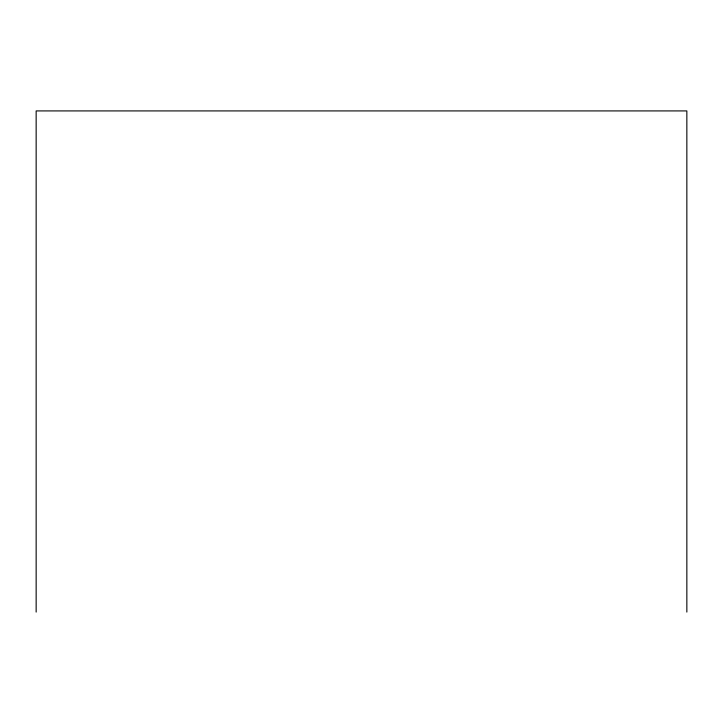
<?xml version="1.0" encoding="UTF-8"?>
<svg xmlns="http://www.w3.org/2000/svg" width="723" height="723" viewBox="0 0 723 723"><rect width="100%" height="100%" fill="white"/><g stroke="black" fill="none" stroke-linecap="round" stroke-linejoin="round"><path stroke-width="1.08" d="M686.85 612.083L686.85 110.917L36.15 110.917L36.15 612.083"/></g></svg>
